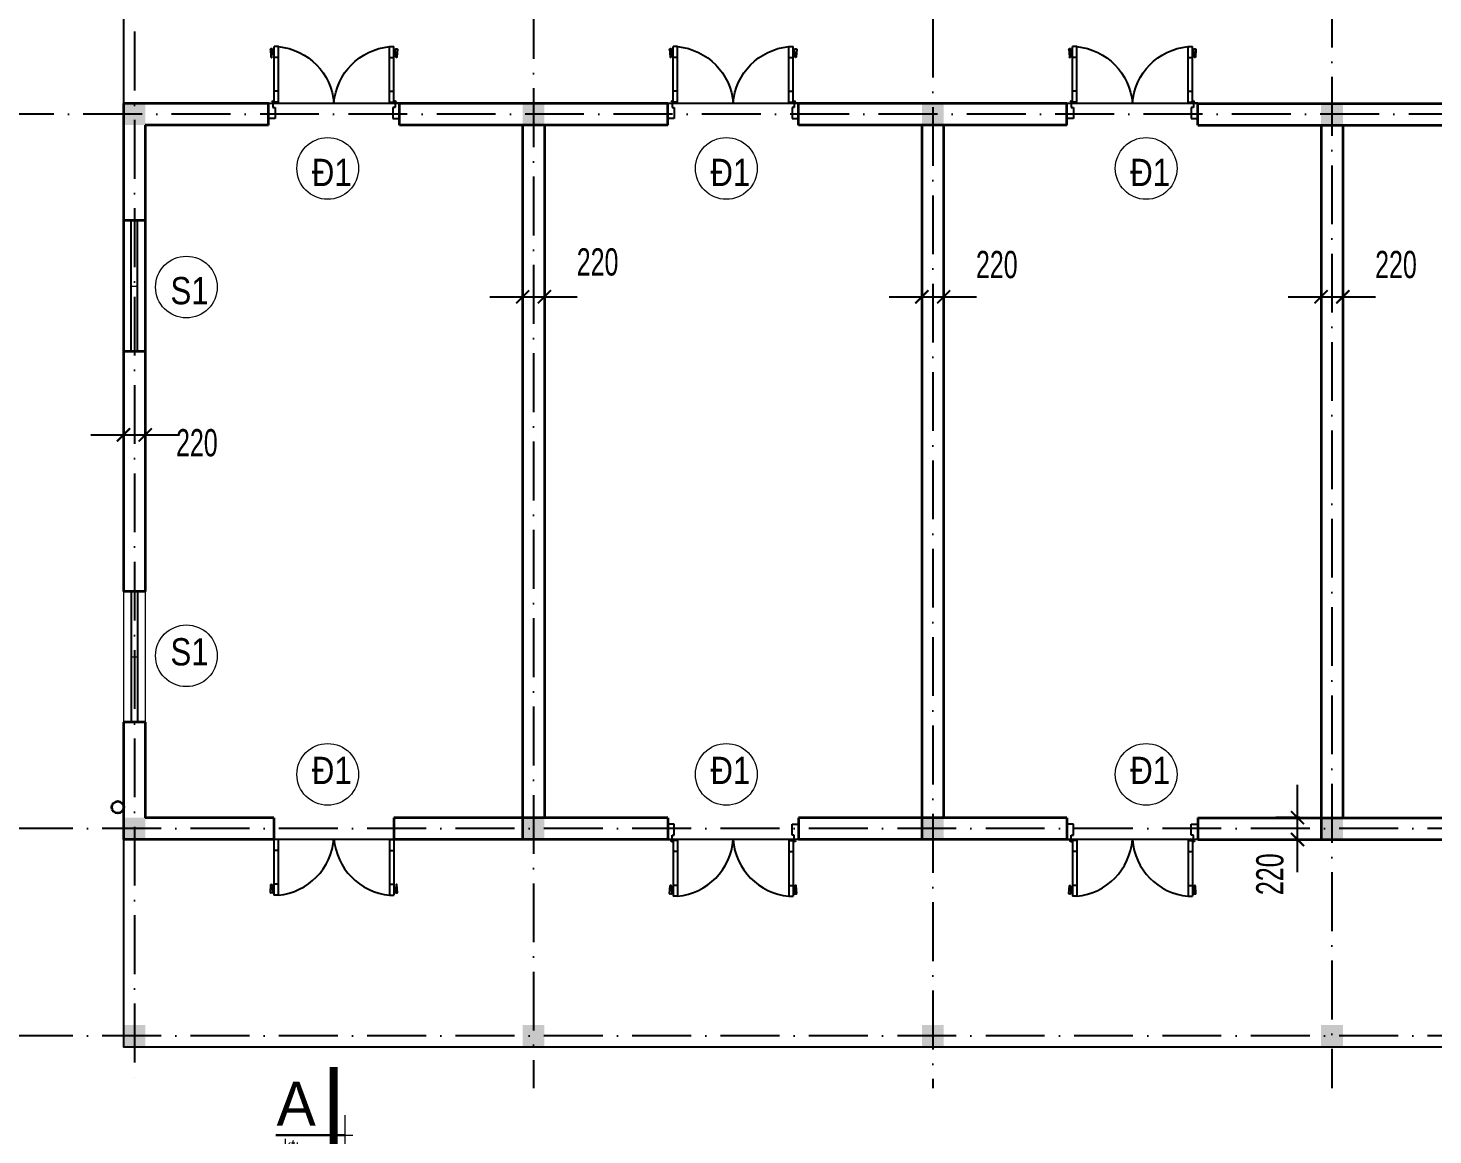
# Model space of a CAD drawing. Header units: millimetres. Extents: x 615730 to 2792744, y 139412 to 597571.
# Drawn here: x 2216289 to 2229169, y 580558 to 590707 of the extents above; entities that cross this region are included whole.
import ezdxf

# ---------------------------------------------------------------- set-up
doc = ezdxf.new("R2010")
doc.units = ezdxf.units.MM
doc.header["$MEASUREMENT"] = 0
doc.header["$PDMODE"] = 34
doc.linetypes.add('ACAD_ISO10W100', pattern=[18, 12, -3, 0, -3])
doc.linetypes.add('CENTER', pattern=[2, 1.25, -0.25, 0.25, -0.25])
doc.layers.get('0').update_dxf_attribs({"lineweight": 5})
for name, color, linetype in [('ATIM', 1, 'CENTER'), ('cot', 2, 'Continuous'), ('CUA', 132, 'Continuous'), ('KICHTHUOC', 1, 'Continuous'), ('netthay', 3, 'Continuous'), ('sieunho', 9, 'Continuous')]:
    doc.layers.add(name, color=color, linetype=linetype)
for name, color, linetype, lineweight in [('manh', 252, 'Continuous', 5), ('NetNho', 250, 'Continuous', 13), ('TUONG', 6, 'Continuous', 35)]:
    doc.layers.add(name, color=color, linetype=linetype, lineweight=lineweight)
doc.styles.add('ARIALH', font='', dxfattribs={"height": 250})
doc.styles.add('kichthuoc', font='', dxfattribs={"width": 0.8})
doc.styles.get("Standard").update_dxf_attribs({"font": ''})
doc.styles.get('ARIALH').set_extended_font_data('.VnTimeH')
doc.styles.get('kichthuoc').set_extended_font_data('.VnArial NarrowH')
doc.styles.get('Standard').set_extended_font_data('VNI-Avo')
doc.dimstyles.new('TL100', dxfattribs={"dimscale": 0, "dimtxt": 250, "dimasz": 120, "dimexe": 200, "dimexo": 0, "dimgap": 60, "dimtad": 1, "dimdec": 0, "dimzin": 0, "dimdsep": 46, "dimtxsty": 'kichthuoc', "dimblk": 'ARCHTICK', "dimcen": 0.09, "dimdle": 300, "dimclrd": 256, "dimclre": 256, "dimclrt": 2, "dimadec": 0, "dimazin": 0, "dimtfac": 1, "dimtdec": 0, "dimtofl": 0, "dimtmove": 2, "dimatfit": 3, "dimldrblk": 'ARCHTICK', "dimfxl": 1, "dimtolj": 1, "dimtzin": 0, "dimarcsym": 0})

# ---------------------------------------------------------------- blocks, each defined once
blk = doc.blocks.new('cuadi2')
for p, q in [((3170, 7733), (3170, 7773)), ((3680, 7773), (3170, 7773)), ((3680, 7733), (3170, 7733)), ((3191, 7791), (3191, 7802)), ((3195, 7806), (3267, 7801)), ((3267, 7792), (3195, 7787)), ((3199, 7787), (3199, 7773)), ((3207, 7788), (3207, 7773)), ((3269, 7799), (3269, 7794)), ((3270, 7733), (3270, 7773)), ((3580, 7733), (3580, 7773)), ((3680, 7733), (3680, 7773)), ((3690, 7823), (3690, 7783)), ((3830, 7823), (3690, 7823)), ((3690, 7783), (3730, 7783)), ((3730, 7783), (3730, 7763)), ((3730, 7763), (3830, 7763)), ((3830, 7763), (3830, 7823)), ((3680, 6713), (3170, 6713)), ((3170, 6713), (3170, 6673)), ((3270, 6713), (3270, 6673)), ((3580, 6713), (3580, 6673)), ((3680, 6713), (3680, 6673)), ((3680, 6673), (3170, 6673)), ((3191, 6656), (3191, 6645)), ((3267, 6655), (3195, 6660)), ((3195, 6641), (3267, 6646)), ((3199, 6660), (3199, 6673)), ((3207, 6659), (3207, 6673)), ((3269, 6648), (3269, 6653)), ((3690, 6663), (3730, 6663)), ((3690, 6623), (3690, 6663)), ((3830, 6623), (3690, 6623)), ((3730, 6683), (3830, 6683)), ((3730, 6663), (3730, 6683)), ((3830, 6683), (3830, 6623))]:
    blk.add_line(p, q)
for centre in [(3680, 7783), (3680, 6663)]:
    blk.add_circle(centre, 10)
for centre, radius, start, end in [((3732, 7786), 564, 185.3717, 265.7408), ((3195, 7802), 4, 85.1009, 180), ((3195, 7791), 4, 180, 274.8991), ((3267, 7799), 2, 0, 85.1009), ((3267, 7794), 2, 274.8991, 0), ((3732, 6661), 564, 94.2592, 174.6283), ((3195, 6656), 4, 85.1009, 180), ((3195, 6645), 4, 180, 274.8991), ((3267, 6653), 2, 0, 85.1009), ((3267, 6648), 2, 274.8991, 0)]:
    blk.add_arc(centre, radius, start, end)
blk = doc.blocks.new('_ARCHTICK')
at = {"color": 0, "linetype": 'ByBlock', "const_width": 0.15}
blk.add_lwpolyline([(-0.5, -0.5), (0.5, 0.5)], dxfattribs=at)
blk = doc.blocks.new('*D2961')
at = {"layer": 'DEFPOINTS', "color": 0, "transparency": 16777216}
for p in [(2227927, 583467), (2227948, 583467), (2227948, 583267)]:
    blk.add_point(p, dxfattribs=at)
at = {"layer": 'KICHTHUOC', "lineweight": -2, "transparency": 16777216}
for p, q in [((2227927, 582967), (2227927, 583767)), ((2227948, 583467), (2227727, 583467)), ((2227948, 583267), (2227727, 583267))]:
    blk.add_line(p, q, dxfattribs=at)
at = {"layer": 'KICHTHUOC', "lineweight": -2, "transparency": 16777216, "xscale": 120, "yscale": 120, "zscale": 120}
for p, rotation in [((2227927, 583467), 90), ((2227927, 583267), 270)]:
    blk.add_blockref('_ARCHTICK', p, dxfattribs=dict(at, rotation=rotation))
at = {"layer": 'KICHTHUOC', "color": 2, "transparency": 16777216, "insert": (2227675, 582948), "char_height": 250, "attachment_point": 5, "rotation": 90, "style": 'kichthuoc'}
blk.add_mtext('\\A1;220', dxfattribs=at)
blk = doc.blocks.new('*D2962')
at = {"layer": 'DEFPOINTS', "color": 0, "transparency": 16777216}
for p in [(2217163, 587445), (2217363, 587445), (2217363, 586977)]:
    blk.add_point(p, dxfattribs=at)
at = {"layer": 'KICHTHUOC', "lineweight": -2, "transparency": 16777216}
for p, q in [((2217163, 587445), (2217163, 586777)), ((2217363, 587445), (2217363, 586777)), ((2216863, 586977), (2217663, 586977))]:
    blk.add_line(p, q, dxfattribs=at)
at = {"layer": 'KICHTHUOC', "lineweight": -2, "transparency": 16777216, "xscale": 120, "yscale": 120, "zscale": 120, "rotation": 180}
blk.add_blockref('_ARCHTICK', (2217163, 586977), dxfattribs=at)
at = {"layer": 'KICHTHUOC', "lineweight": -2, "transparency": 16777216, "xscale": 120, "yscale": 120, "zscale": 120}
blk.add_blockref('_ARCHTICK', (2217363, 586977), dxfattribs=at)
at = {"layer": 'KICHTHUOC', "color": 2, "transparency": 16777216, "insert": (2217836, 586903), "char_height": 250, "attachment_point": 5, "style": 'kichthuoc'}
blk.add_mtext('\\A1;220', dxfattribs=at)
blk = doc.blocks.new('*D2969')
at = {"layer": 'DEFPOINTS', "color": 0, "transparency": 16777216}
for p in [(2224483, 588544), (2224683, 588544), (2224683, 588243)]:
    blk.add_point(p, dxfattribs=at)
at = {"layer": 'KICHTHUOC', "lineweight": -2, "transparency": 16777216}
for p, q in [((2224483, 588544), (2224483, 588043)), ((2224683, 588544), (2224683, 588043)), ((2224183, 588243), (2224983, 588243))]:
    blk.add_line(p, q, dxfattribs=at)
at = {"layer": 'KICHTHUOC', "lineweight": -2, "transparency": 16777216, "xscale": 120, "yscale": 120, "zscale": 120, "rotation": 180}
blk.add_blockref('_ARCHTICK', (2224483, 588243), dxfattribs=at)
at = {"layer": 'KICHTHUOC', "lineweight": -2, "transparency": 16777216, "xscale": 120, "yscale": 120, "zscale": 120}
blk.add_blockref('_ARCHTICK', (2224683, 588243), dxfattribs=at)
at = {"layer": 'KICHTHUOC', "color": 2, "transparency": 16777216, "insert": (2225170, 588537), "char_height": 250, "attachment_point": 5, "style": 'kichthuoc'}
blk.add_mtext('\\A1;220', dxfattribs=at)
blk = doc.blocks.new('*D2975')
at = {"layer": 'DEFPOINTS', "color": 0, "transparency": 16777216}
for p in [(2220823, 588544), (2221023, 588544), (2221023, 588243)]:
    blk.add_point(p, dxfattribs=at)
at = {"layer": 'KICHTHUOC', "lineweight": -2, "transparency": 16777216}
for p, q in [((2220823, 588544), (2220823, 588043)), ((2221023, 588544), (2221023, 588043)), ((2220523, 588243), (2221323, 588243))]:
    blk.add_line(p, q, dxfattribs=at)
at = {"layer": 'KICHTHUOC', "lineweight": -2, "transparency": 16777216, "xscale": 120, "yscale": 120, "zscale": 120, "rotation": 180}
blk.add_blockref('_ARCHTICK', (2220823, 588243), dxfattribs=at)
at = {"layer": 'KICHTHUOC', "lineweight": -2, "transparency": 16777216, "xscale": 120, "yscale": 120, "zscale": 120}
blk.add_blockref('_ARCHTICK', (2221023, 588243), dxfattribs=at)
at = {"layer": 'KICHTHUOC', "color": 2, "transparency": 16777216, "insert": (2221510, 588561), "char_height": 250, "attachment_point": 5, "style": 'kichthuoc'}
blk.add_mtext('\\A1;220', dxfattribs=at)
blk = doc.blocks.new('*D2984')
at = {"layer": 'DEFPOINTS', "color": 0, "transparency": 16777216}
for p in [(2216400, 592117), (2215717, 589917), (2216400, 589917)]:
    blk.add_point(p, dxfattribs=at)
at = {"layer": 'KICHTHUOC', "lineweight": -2, "transparency": 16777216}
for p, q in [((2215717, 592417), (2215717, 589617)), ((2216400, 592117), (2215517, 592117)), ((2216400, 589917), (2215517, 589917))]:
    blk.add_line(p, q, dxfattribs=at)
at = {"layer": 'KICHTHUOC', "lineweight": -2, "transparency": 16777216, "xscale": 120, "yscale": 120, "zscale": 120}
for p, rotation in [((2215717, 592117), 90), ((2215717, 589917), 270)]:
    blk.add_blockref('_ARCHTICK', p, dxfattribs=dict(at, rotation=rotation))
at = {"layer": 'KICHTHUOC', "color": 2, "transparency": 16777216, "insert": (2215530, 591017), "char_height": 250, "attachment_point": 5, "rotation": 90, "style": 'kichthuoc'}
blk.add_mtext('\\A1;2200', dxfattribs=at)
blk = doc.blocks.new('*D2988')
at = {"layer": 'DEFPOINTS', "color": 0, "transparency": 16777216}
for p in [(2228143, 588544), (2228343, 588544), (2228343, 588243)]:
    blk.add_point(p, dxfattribs=at)
at = {"layer": 'KICHTHUOC', "lineweight": -2, "transparency": 16777216}
for p, q in [((2228143, 588544), (2228143, 588043)), ((2228343, 588544), (2228343, 588043)), ((2227843, 588243), (2228643, 588243))]:
    blk.add_line(p, q, dxfattribs=at)
at = {"layer": 'KICHTHUOC', "lineweight": -2, "transparency": 16777216, "xscale": 120, "yscale": 120, "zscale": 120, "rotation": 180}
blk.add_blockref('_ARCHTICK', (2228143, 588243), dxfattribs=at)
at = {"layer": 'KICHTHUOC', "lineweight": -2, "transparency": 16777216, "xscale": 120, "yscale": 120, "zscale": 120}
blk.add_blockref('_ARCHTICK', (2228343, 588243), dxfattribs=at)
at = {"layer": 'KICHTHUOC', "color": 2, "transparency": 16777216, "insert": (2228830, 588537), "char_height": 250, "attachment_point": 5, "style": 'kichthuoc'}
blk.add_mtext('\\A1;220', dxfattribs=at)
blk = doc.blocks.new('cat')
at = {"layer": 'manh'}
for p, q in [((395, 239), (395, -222)), ((395, 11), (-395, 11)), ((395, 8), (-395, 8)), ((395, 3), (-395, 3)), ((395, 0), (-395, 0)), ((395, 8), (487, 8))]:
    blk.add_line(p, q, dxfattribs=at)
at = {"layer": 'manh', "const_width": 89.6}
blk.add_lwpolyline([(267, -277), (267, 791)], dxfattribs=at)
at = {"layer": 'manh'}
blk.add_solid([(395, -222), (487, 8), (395, 239), (395, -222)], dxfattribs=at)
at = {"layer": 'manh', "insert": (-162, 369), "char_height": 504, "attachment_point": 5, "style": 'ARIALH'}
blk.add_mtext('{\\f.VnExoticH|b0|i0|c0|p34;a}', dxfattribs=at)
at = {"layer": 'manh', "insert": (-125, -39), "char_height": 150, "attachment_point": 3}
blk.add_mtext('{\\fTechnicLite|b0|i0|c2|p2;kt:}', dxfattribs=at)

msp = doc.modelspace()

# ---------------------------------------------------------------- linework, layer by layer
at = {"layer": 'ATIM', "linetype": 'ACAD_ISO10W100', "ltscale": 45}
for p, q in [((2217262.9, 593104.6), (2217262.9, 580986.8)), ((2228242.9, 592688.6), (2228242.9, 580986.8)), ((2220922.9, 592585.7), (2220922.9, 580986.8)), ((2224582.9, 592413.4), (2224582.9, 580986.8)), ((2236777.2, 589916.6), (2216399.6, 589916.6)), ((2236949.9, 583366.6), (2216199.6, 583366.6)), ((2236949.9, 581466.6), (2216199.6, 581466.6))]:
    msp.add_line(p, q, dxfattribs=at)
at = {"layer": 'cot'}
for points in [[(2217162.9, 589816.6), (2217162.9, 590016.6), (2217362.9, 589816.6), (2217362.9, 590016.6)], [(2220822.9, 589816.6), (2220822.9, 590016.6), (2221022.9, 589816.6), (2221022.9, 590016.6)], [(2224482.9, 589816.6), (2224482.9, 590016.6), (2224682.9, 589816.6), (2224682.9, 590016.6)], [(2228342.9, 589816.6), (2228342.9, 590016.6), (2228142.9, 589816.6), (2228142.9, 590016.6)], [(2217162.9, 583466.6), (2217162.9, 583266.6), (2217362.9, 583466.6), (2217362.9, 583266.6)], [(2220822.9, 583466.6), (2220822.9, 583266.6), (2221022.9, 583466.6), (2221022.9, 583266.6)], [(2224482.9, 583466.6), (2224482.9, 583266.6), (2224682.9, 583466.6), (2224682.9, 583266.6)], [(2228342.9, 583466.6), (2228342.9, 583266.6), (2228142.9, 583466.6), (2228142.9, 583266.6)], [(2217162.9, 581566.6), (2217162.9, 581366.6), (2217362.9, 581566.6), (2217362.9, 581366.6)], [(2220822.9, 581566.6), (2220822.9, 581366.6), (2221022.9, 581566.6), (2221022.9, 581366.6)], [(2224482.9, 581566.6), (2224482.9, 581366.6), (2224682.9, 581566.6), (2224682.9, 581366.6)], [(2228342.9, 581566.6), (2228342.9, 581366.6), (2228142.9, 581566.6), (2228142.9, 581366.6)]]:
    msp.add_solid(points, dxfattribs=at)
at = {"layer": 'CUA'}
for p, q in [((2218582.9, 583266.6), (2218542.9, 583266.6)), ((2218542.9, 583266.6), (2218542.9, 582756.6)), ((2218582.9, 583266.6), (2218582.9, 582756.6)), ((2219602.9, 583266.6), (2219602.9, 582756.6)), ((2219602.9, 583266.6), (2219642.9, 583266.6)), ((2219642.9, 583266.6), (2219642.9, 582756.6)), ((2218582.9, 583166.6), (2218542.9, 583166.6)), ((2219602.9, 583166.6), (2219642.9, 583166.6)), ((2218510.2, 582781.4), (2218515.6, 582853.3)), ((2218517.6, 582855.1), (2218522, 582855.1)), ((2218524, 582853.3), (2218529.4, 582781.4)), ((2218582.9, 582856.6), (2218542.9, 582856.6)), ((2219602.9, 582856.6), (2219642.9, 582856.6)), ((2219661.9, 582853.3), (2219656.4, 582781.4)), ((2219668.2, 582855.1), (2219663.9, 582855.1)), ((2219675.7, 582781.4), (2219670.2, 582853.3)), ((2218525.4, 582777.1), (2218514.2, 582777.1)), ((2218528.4, 582793.1), (2218542.9, 582793.1)), ((2218529.1, 582785.1), (2218542.9, 582785.1)), ((2218582.9, 582756.6), (2218542.9, 582756.6)), ((2219602.9, 582756.6), (2219642.9, 582756.6)), ((2219657.4, 582793.1), (2219642.9, 582793.1)), ((2219656.7, 582785.1), (2219642.9, 582785.1)), ((2219660.4, 582777.1), (2219671.7, 582777.1))]:
    msp.add_line(p, q, dxfattribs=at)
for centre, radius, start, end in [((2218530.1, 583318.5), 564.4, 275.37172, 355.74079), ((2219655.8, 583318.5), 564.4, 184.25921, 264.62828), ((2218517.6, 582853.1), 2, 90, 175.10091), ((2218522, 582853.1), 2, 4.89909, 90), ((2219663.9, 582853.1), 2, 90, 175.10091), ((2219668.2, 582853.1), 2, 4.89909, 90), ((2218514.2, 582781.1), 4, 175.10091, 270), ((2218525.4, 582781.1), 4, 270, 4.89909), ((2219660.4, 582781.1), 4, 175.10091, 270), ((2219671.7, 582781.1), 4, 270, 4.89909)]:
    msp.add_arc(centre, radius, start, end, dxfattribs=at)
at = {"layer": 'manh'}
for centre in [(2219035.9, 589419.8), (2222690.5, 589419.8), (2226539.6, 589419.8), (2217740.3, 588332.1), (2217740.3, 584951), (2219035.9, 583863.4), (2222690.5, 583863.4), (2226539.6, 583863.4)]:
    msp.add_circle(centre, 282.9, dxfattribs=at)
at = {"layer": 'NetNho'}
for p, q in [((2217162.9, 587741.6), (2217162.9, 588941.6)), ((2217362.9, 587741.6), (2217362.9, 588941.6)), ((2217232.9, 588341.6), (2217292.9, 588341.6)), ((2217162.9, 585541.6), (2217162.9, 584341.6)), ((2217362.9, 585541.6), (2217362.9, 584341.6)), ((2217232.9, 584941.6), (2217292.9, 584941.6))]:
    msp.add_line(p, q, dxfattribs=at)
at = {"layer": 'netthay'}
for p, q in [((2217162.9, 592216.6), (2217162.9, 590016.6)), ((2217162.9, 583266.6), (2217162.9, 581366.6))]:
    msp.add_line(p, q, dxfattribs=at)
msp.add_lwpolyline([(2217162.9, 581577.6), (2217162.9, 581366.6), (2235662.9, 581366.6), (2235662.9, 581366.6)], dxfattribs=at)
at = {"layer": 'sieunho'}
for p, q in [((2219692.9, 590016.6), (2218492.9, 590016.6)), ((2223352.9, 590016.6), (2222152.9, 590016.6)), ((2227012.9, 590016.6), (2225812.9, 590016.6)), ((2217232.9, 587741.6), (2217232.9, 588941.6)), ((2217292.9, 587741.6), (2217292.9, 588941.6)), ((2217232.9, 585541.6), (2217232.9, 584341.6)), ((2217292.9, 585541.6), (2217292.9, 584341.6)), ((2219642.9, 583266.6), (2218542.9, 583266.6)), ((2223352.9, 583266.6), (2222152.9, 583266.6)), ((2227012.9, 583266.6), (2225812.9, 583266.6))]:
    msp.add_line(p, q, dxfattribs=at)
at = {"layer": 'TUONG'}
for p, q in [((2217162.9, 590016.6), (2217162.9, 585541.6)), ((2218492.9, 590016.6), (2217162.9, 590016.6)), ((2218492.9, 589816.6), (2218492.9, 590016.6)), ((2222152.9, 590016.6), (2219692.9, 590016.6)), ((2219692.9, 589816.6), (2219692.9, 590016.6)), ((2222152.9, 589816.6), (2222152.9, 590016.6)), ((2225812.9, 590016.6), (2223352.9, 590016.6)), ((2223352.9, 589816.6), (2223352.9, 590016.6)), ((2225812.9, 589816.6), (2225812.9, 590016.6)), ((2227012.9, 590016.6), (2229472.9, 590016.6)), ((2227012.9, 589816.6), (2227012.9, 590016.6)), ((2217362.9, 589816.6), (2217362.9, 585541.6)), ((2218492.9, 589816.6), (2217362.9, 589816.6)), ((2222152.9, 589816.6), (2219692.9, 589816.6)), ((2220822.9, 589816.6), (2220822.9, 583266.6)), ((2221022.9, 589816.6), (2221022.9, 583466.6)), ((2225812.9, 589816.6), (2223352.9, 589816.6)), ((2224482.9, 589816.6), (2224482.9, 583266.6)), ((2224682.9, 589816.6), (2224682.9, 583466.6)), ((2227012.9, 589816.6), (2229472.9, 589816.6)), ((2228142.9, 589816.6), (2228142.9, 583266.6)), ((2228342.9, 589816.6), (2228342.9, 583466.6)), ((2217362.9, 588941.6), (2217162.9, 588941.6)), ((2217362.9, 587741.6), (2217162.9, 587741.6)), ((2217362.9, 585541.6), (2217162.9, 585541.6)), ((2217162.9, 584341.6), (2217162.9, 583266.6)), ((2217362.9, 584341.6), (2217162.9, 584341.6)), ((2217362.9, 584341.6), (2217362.9, 583466.6)), ((2218542.9, 583466.6), (2217362.9, 583466.6)), ((2218542.9, 583466.6), (2218542.9, 583266.6)), ((2222152.9, 583466.6), (2219642.9, 583466.6)), ((2219642.9, 583466.6), (2219642.9, 583266.6)), ((2222152.9, 583466.6), (2222152.9, 583266.6)), ((2225812.9, 583466.6), (2223352.9, 583466.6)), ((2223352.9, 583466.6), (2223352.9, 583266.6)), ((2225812.9, 583466.6), (2225812.9, 583266.6)), ((2227012.9, 583466.6), (2227012.9, 583266.6)), ((2227012.9, 583466.6), (2229472.9, 583466.6)), ((2218542.9, 583266.6), (2217162.9, 583266.6)), ((2222152.9, 583266.6), (2219642.9, 583266.6)), ((2225812.9, 583266.6), (2223352.9, 583266.6)), ((2227012.9, 583266.6), (2229472.9, 583266.6))]:
    msp.add_line(p, q, dxfattribs=at)
msp.add_circle((2217110.6, 583561.9), 55, dxfattribs=at)

# ---------------------------------------------------------------- block references
at = {"layer": 'CUA', "xscale": -1, "rotation": 90}
for p in [(2226316.4, 593707.1), (2229976.4, 593707.1), (2233636.4, 593707.1)]:
    msp.add_blockref('cuadi2', p, dxfattribs=at)
at = {"layer": 'CUA', "rotation": 90}
for p in [(2229976.4, 579576.1), (2233636.4, 579576.1)]:
    msp.add_blockref('cuadi2', p, dxfattribs=at)
at = {"layer": 'manh', "ltscale": 1000, "xscale": 0.7999999998137355, "yscale": 0.7999999998137355, "zscale": 0.7999999998137355}
msp.add_blockref('cat', (2218876.4, 580548.9), dxfattribs=at)

# ---------------------------------------------------------------- texts
at = {"layer": 'manh', "char_height": 250, "width": 5143.799}
for s, insert, attachment_point in [('{\\f.VnArial NarrowH|b0|i0|c0|p34;®1}', (2218889.8, 589258.2), 7), ('{\\f.VnArial NarrowH|b0|i0|c0|p34;®1}', (2222544.3, 589258.2), 7), ('{\\f.VnArial NarrowH|b0|i0|c0|p34;®1}', (2226393.5, 589258.2), 7), ('{\\f.VnArial NarrowH|b0|i0|c0|p34;s1}', (2217594.1, 588170.5), 7), ('{\\f.VnArial NarrowH|b0|i0|c0|p34;s1}', (2217594.1, 585112.7), 1), ('{\\f.VnArial NarrowH|b0|i0|c0|p34;®1}', (2218889.8, 584025), 1), ('{\\f.VnArial NarrowH|b0|i0|c0|p34;®1}', (2222544.3, 584025), 1), ('{\\f.VnArial NarrowH|b0|i0|c0|p34;®1}', (2226393.5, 584025), 1)]:
    msp.add_mtext(s, dxfattribs=dict(at, insert=insert, attachment_point=attachment_point))

# ---------------------------------------------------------------- dimensions: what is measured, and where the dimension line sits
at = {"layer": 'KICHTHUOC'}
dim = msp.add_linear_dim(base=(2215717.3, 589916.6), p1=(2216399.6, 592116.6), p2=(2216399.6, 589916.6), angle=90, dimstyle='TL100', override={"dimscale": 1}, dxfattribs=at)
dim.commit()
dim.dimension.update_dxf_attribs({"geometry": '*D2984', "text_midpoint": (2215529.7, 591016.6)})
for base, p1, p2, angle, picture, middle in [((2221022.9, 588242.8), (2220822.9, 588544.3), (2221022.9, 588544.3), 180, '*D2975', (2221510.1, 588560.8)), ((2224682.9, 588242.8), (2224482.9, 588544.3), (2224682.9, 588544.3), 180, '*D2969', (2225170.1, 588536.8)), ((2228342.9, 588242.8), (2228142.9, 588544.3), (2228342.9, 588544.3), 180, '*D2988', (2228830.1, 588536.8)), ((2227927.4, 583466.6), (2227948.2, 583266.6), (2227948.2, 583466.6), 90, '*D2961', (2227674.6, 582947.6))]:
    dim = msp.add_linear_dim(base=base, p1=p1, p2=p2, angle=angle, text='220', dimstyle='TL100', override={"dimscale": 1}, dxfattribs=at)
    dim.commit()
    dim.dimension.update_dxf_attribs({"geometry": picture, "text_midpoint": middle, "dimtype": 160})
dim = msp.add_linear_dim(base=(2217362.9, 586976.9), p1=(2217162.9, 587445.5), p2=(2217362.9, 587445.5), text='220', dimstyle='TL100', override={"dimscale": 1}, dxfattribs=at)
dim.commit()
dim.dimension.update_dxf_attribs({"geometry": '*D2962', "text_midpoint": (2217836.4, 586903.2), "dimtype": 160})

doc.saveas('drawing.dxf')
